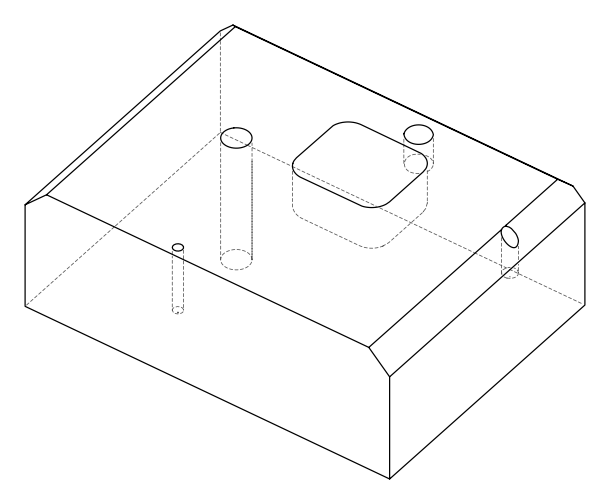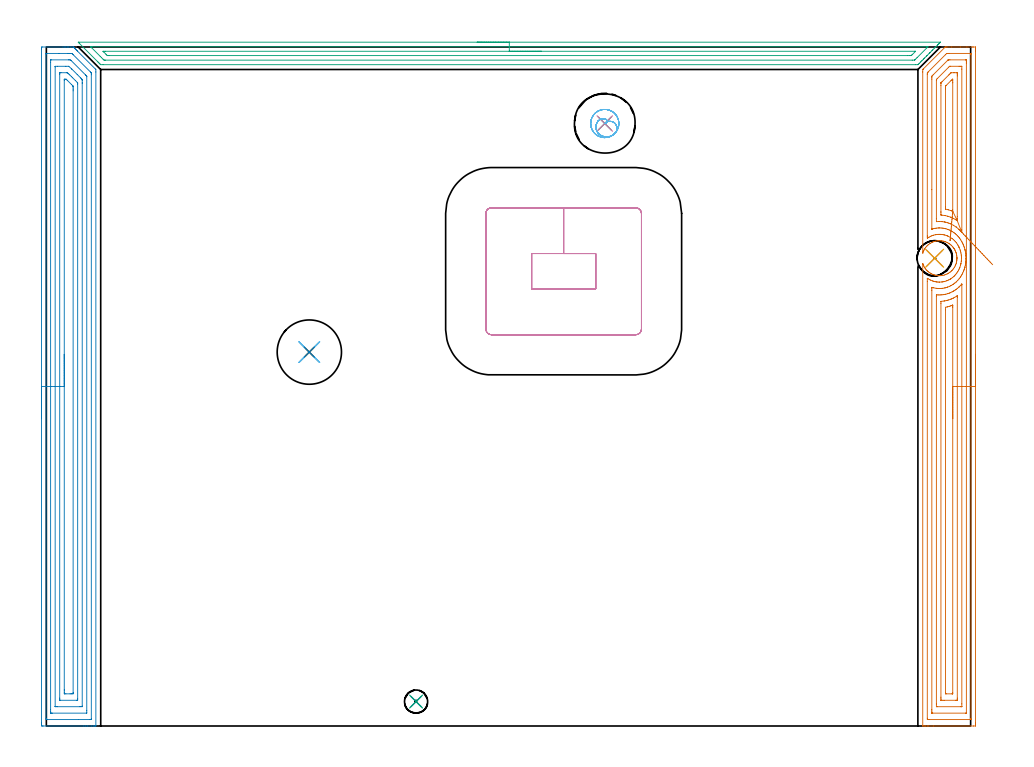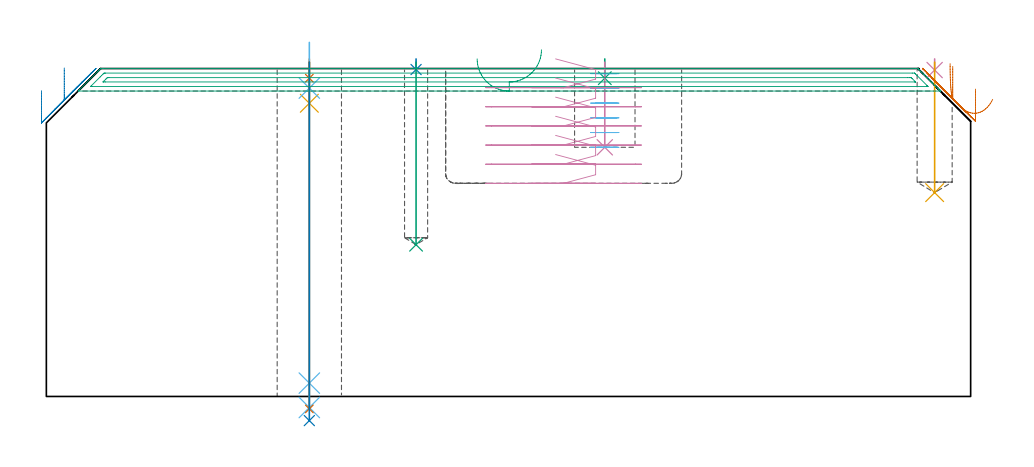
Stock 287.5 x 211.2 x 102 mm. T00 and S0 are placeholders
(PLAN: 16 operations, 10 tool changes, 34.5 min)
(1 SPOT_DRILL | STEP1HOLE | NXT0321_9005460120000 | 0.05 min | 183 mm3)
(2 SPOT_DRILL_1 | STEP1POCKET | NXT0321_9005460120000 | 0.03 min | 0 mm3)
(3 SPOT_DRILL_2 | STEP1POCKET_1 | NXT0321_9005460120000 | 0.05 min | 183 mm3)
(4 SPOT_DRILL_3 | STEP1POCKET_2 | NXT0321_9005460120000 | 0.03 min | 1 mm3)
(5 DRILL_BLIND_HOLE_INTO_CENTER | STEP1HOLE | UGT0301_192 | 0.05 min | 291 mm3)
(6 GUN_DRILL_THROUGH_HOLE | STEP1HOLE | UGT0307_005 | 0.54 min | 5099 mm3)
(7 DRILL_TO_ENLARGE_THROUGH_HOLE | STEP1HOLE | NXT0301_101 | 0.43 min | 7945 mm3)
(8 DRILL_TO_ENLARGE_THROUGH_HOLE_1 | STEP1HOLE | UGT0301_007 | 0.45 min | 18501 mm3)
(9 DRILL_BLIND_HOLE_INTO_CENTER_1 | STEP1POCKET | UGT0301_192 | 0.23 min | 2163 mm3)
(10 DRILL_BLIND_HOLE_INTO_CENTER_2 | STEP1POCKET_1 | NXT0301_128 | 0.11 min | 2461 mm3)
(11 DRILL_BLIND_HOLE_INTO_CENTER_3 | STEP1POCKET_2 | UGT0301_221 | 0.16 min | 3388 mm3)
(12 MILL_ROUGH_BLIND_HOLE_CONTOUR | STEP1POCKET_1 | NXT0201_013 | Spiral | 1.19 min | 4153 mm3)
(13 AREA_MILL | FG_CHAMFER_SURFACE | UGT0205_001 | 10.46 min | 27916 mm3)
(14 AREA_MILL_1 | FG_CHAMFER_SURFACE_1 | UGT0205_001 | 10.42 min | 30163 mm3)
(15 AREA_MILL_2 | FG_CHAMFER_SURFACE_2 | UGT0205_001 | 6.47 min | 6343 mm3)
(16 MILL_RECTANGULAR_POCKET | POCKET_RECTANGULAR_STRAIGHT | NXT0201_007 | Follow Part, ap 6.25, ae 75% | 3.85 min | 162203 mm3)
(TOOL NXT0321_9005460120000 | NC Spot Drill, 142deg, 12mm, Carbide, Uncoated | D12 PA142 FL30 Z2)
(TOOL UGT0301_192 | Twist Drill 7.2 mm | D7.2 PA118 FL66 Z2)
(TOOL UGT0307_005 | Gun Drill 8.3 mm | D8.3 PA130 FL24 Z1)
(TOOL NXT0301_101 | Carbide Drill 13mm [860.1-1300-104A1-MM 2214] | D13 PA140 FL123 Z2)
(TOOL UGT0301_007 | Twist Drill 20 mm | D20 PA118 FL140 Z2)
(TOOL NXT0301_128 | Carbide Drill 12mm [861.1-1200-036A1-GP GC34] | D12 PA150 FL37.4 Z2)
(TOOL UGT0301_221 | Twist Drill 10.9 mm | D10.9 PA118 FL92 Z2)
(TOOL NXT0201_013 | ENDMILL 10mm | D10 FL30 Z4)
(TOOL UGT0205_001 | Chamfer Mill 20 x 3 x 45 deg. | D20 FL50 Z2)
(TOOL NXT0201_007 | ENDMILL 25mm [R216.25-25050GCK54P 1620] | D25 R3 FL54 Z5)
(OP 1 SPOT_DRILL)
G17 G21 G94 G90
T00 M6
G54
G17 G0 G90 X81.8 Y116.3 S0 M3
G43 Z112. H0
G94 G81 G98 Z99. F250. R105.
G80
M5
M2
(OP 2 SPOT_DRILL_1)
G17 G21 G94 G90
T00 M6
G54
G17 G0 G90 X115. Y7.6 S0 M3
G43 Z112. H0
G94 G81 G98 Z101.69 F250. R105.
G80
M5
M2
(OP 3 SPOT_DRILL_2)
G17 G21 G94 G90
T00 M6
G54
G17 G0 G90 X173.7 Y187.4 S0 M3
G43 Z112. H0
G94 G81 G98 Z99. F250. R105.
G80
M5
M2
(OP 4 SPOT_DRILL_3)
G17 G21 G94 G90
T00 M6
G54
G17 G0 G90 X276.3 Y145.5 S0 M3
G43 Z112. H0
G94 G81 G98 Z101.531 F250. R105.
G80
M5
M2
(OP 5 DRILL_BLIND_HOLE_INTO_CENTER)
G17 G21 G94 G90
T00 M6
G54
G17 G0 G90 X81.8 Y116.3 S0 M3
G43 Z112. H0
G94 G81 G98 Z91.2 F250. R104.
G80
M5
M2
(OP 6 GUN_DRILL_THROUGH_HOLE)
G17 G21 G94 G90
T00 M6
G54
G17 G0 G90 X81.8 Y116.3 M8
G43 Z112. H0
Z110.138
S716 M3
G94 G1 Z95.915 F125. M26
G4 X.084
Z4.15 F250.
G4 X.084
Z-3.435 F125.
G4 X.084
M5
M9
G0 Z110.138
Z112.
M2
(OP 7 DRILL_TO_ENLARGE_THROUGH_HOLE)
G17 G21 G94 G90
T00 M6
G54
G17 G0 G90 X81.8 Y116.3 S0 M3
G43 Z112. H1
G94 G73 G98 Z-3.866 F250. Q11.763 R104.
G80
M5
M2
(OP 8 DRILL_TO_ENLARGE_THROUGH_HOLE_1)
G17 G21 G94 G90
T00 M6
G54
G17 G0 G90 X81.8 Y116.3 S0 M3
G43 Z112. H0
G94 G73 G98 Z-7.509 F250. Q18.251 R104.
G80
M5
M2
(OP 9 DRILL_BLIND_HOLE_INTO_CENTER_1)
G17 G21 G94 G90
T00 M6
G54
G17 G0 G90 X115. Y7.6 S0 M3
G43 Z112. H0
G94 G81 G98 Z47.2 F250. R104.
G80
M5
M2
(OP 10 DRILL_BLIND_HOLE_INTO_CENTER_2)
G17 G21 G94 G90
T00 M6
G54
G17 G0 G90 X173.7 Y187.4 S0 M3
G43 Z112. H1
G94 G81 G98 Z77.5 F250. R104.
G80
M5
M2
(OP 11 DRILL_BLIND_HOLE_INTO_CENTER_3)
G17 G21 G94 G90
T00 M6
G54
G17 G0 G90 X276.3 Y145.5 S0 M3
G43 Z112. H0
G94 G81 G98 Z63.4 F250. R104.
G80
M5
M2
(OP 12 MILL_ROUGH_BLIND_HOLE_CONTOUR)
G17 G21 G94 G90
T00 M6
G54
G17 G0 G90 X173.7 Y187.4 S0 M3
G43 Z112. H0
Z100.417
G94 G3 X173.96 Y188.761 R0.706 F250.
X171.654 Y188.21 R2.063
X172.122 Y183.937 R2.904
X176.907 Y184.388 R3.633
X176.712 Y190.607 R4.4
X176.907 Y184.388 R-4.4
X176.81 Y187.498 R2.2
X173.7 Y187.4 R2.2
G0 Z95.833
G3 X173.96 Y188.761 R0.706
X171.654 Y188.21 R2.063
X172.122 Y183.937 R2.904
X176.907 Y184.388 R3.633
X176.712 Y190.607 R4.4
X176.907 Y184.388 R-4.4
X176.81 Y187.498 R2.2
X173.7 Y187.4 R2.2
G0 Z91.25
G3 X173.96 Y188.761 R0.706
X171.654 Y188.21 R2.063
X172.122 Y183.937 R2.904
X176.907 Y184.388 R3.633
X176.712 Y190.607 R4.4
X176.907 Y184.388 R-4.4
X176.81 Y187.498 R2.2
X173.7 Y187.4 R2.2
G0 Z86.667
G3 X173.96 Y188.761 R0.706
X171.654 Y188.21 R2.063
X172.122 Y183.937 R2.904
X176.907 Y184.388 R3.633
X176.712 Y190.607 R4.4
X176.907 Y184.388 R-4.4
X176.81 Y187.498 R2.2
X173.7 Y187.4 R2.2
G0 Z82.083
G3 X173.96 Y188.761 R0.706
X171.654 Y188.21 R2.063
X172.122 Y183.937 R2.904
X176.907 Y184.388 R3.633
X176.712 Y190.607 R4.4
X176.907 Y184.388 R-4.4
X176.81 Y187.498 R2.2
X173.7 Y187.4 R2.2
G0 Z77.5
G3 X173.96 Y188.761 R0.706
X171.654 Y188.21 R2.063
X172.122 Y183.937 R2.904
X176.907 Y184.388 R3.633
X176.712 Y190.607 R4.4
X176.907 Y184.388 R-4.4
X176.81 Y187.498 R2.2
X173.7 Y187.4 R2.2
G0 Z112.
M5
M2
(OP 13 AREA_MILL)
G17 G21 G94 G90
T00 M6
G54
G17 G0 G90 X289. Y115.6 S1061 M3
G43 Z112. H0
Z95.6
G94 G1 Y115.562 Z94.728 F250.
Y115.448 Z93.864
Y115.259 Z93.012
Y114.997 Z92.18
Y114.663 Z91.374
Y114.26 Z90.6
Y113.792 Z89.864
Y113.26 Z89.172
Y112.671 Z88.529
Y112.028 Z87.94
Y111.336 Z87.409
Y110.6 Z86.94
Y109.826 Z86.537
Y109.02 Z86.203
Y108.188 Z85.941
Y107.336 Z85.752
Y106.472 Z85.638
Y105.6 Z85.6
Y0.902
X288.999 Y0.619 Z85.601
X288.993 Y0.015 Z85.604
X288.992 Y0.007 Z85.606
X288.389 Y0. Z86.208
X275.889 Z98.705
X274.449 Z100.147
X274.104 Z100.491
X273.413 Z101.186
X273.072 Z101.527
X272.632 Z101.958
X272.603 Y0.009 Z101.988
X272.6 Y0.173 Z102.
Y143.572
X272.599 Y143.71 Z101.999
X272.634 Y143.745 Z101.963
X272.641 Y143.732 Z101.956
X272.685 Y143.634 Z101.914
X272.708 Y143.572 Z101.891
X272.721 Y143.539 Z101.879
X272.927 Y143.088 Z101.673
X273.163 Y142.647 Z101.437
X273.337 Y142.38 Z101.263
X273.525 Y142.127 Z101.075
X273.849 Y141.754 Z100.751
X274.124 Y141.487 Z100.476
X274.414 Y141.237 Z100.186
X274.675 Y141.042 Z99.925
X274.942 Y140.861 Z99.658
X275.121 Y140.758 Z99.479
X275.302 Y140.662 Z99.298
X275.743 Y140.466 Z98.857
X276.191 Y140.303 Z98.409
X276.633 Y140.188 Z97.967
X277.079 Y140.109 Z97.521
X277.523 Y140.068 Z97.077
X277.967 Y140.064 Z96.633
X278.413 Y140.095 Z96.187
X278.856 Y140.164 Z95.744
X279.303 Y140.273 Z95.297
X279.744 Y140.419 Z94.856
X280.193 Y140.617 Z94.407
X280.633 Y140.846 Z93.967
X281.1 Y141.177 Z93.5
X281.521 Y141.529 Z93.079
X281.751 Y141.754 Z92.849
X282.096 Y142.164 Z92.504
X282.409 Y142.597 Z92.19
X282.441 Y142.647 Z92.159
X282.673 Y143.088 Z91.924
X282.875 Y143.539 Z91.725
X283.023 Y143.983 Z91.576
X283.032 Y144.018 Z91.568
X283.133 Y144.432 Z91.466
X283.204 Y144.877 Z91.393
X283.214 Y144.999 Z91.385
X283.234 Y145.325 Z91.356
X283.232 Y145.391 Z91.353
X283.23 Y145.57
Y145.775 Z91.36
X283.226 Y145.814 Z91.363
X283.191 Y146.217 Z91.405
X283.109 Y146.666 Z91.484
X283.101 Y146.699 Z91.492
X283.06 Y146.867 Z91.539
X282.997 Y147.11 Z91.601
X282.936 Y147.275 Z91.662
X282.831 Y147.56 Z91.764
X282.632 Y148.003 Z91.967
X282.586 Y148.085 Z92.013
X282.406 Y148.399 Z92.187
X282.347 Y148.486 Z92.245
X282.236 Y148.652 Z92.358
X282.139 Y148.783 Z92.456
X282.125 Y148.804 Z92.472
X282.077 Y148.87 Z92.523
X282.058 Y148.896 Z92.542
X281.797 Y149.192 Z92.803
X281.521 Y149.475 Z93.079
X281.344 Y149.635 Z93.256
X281.162 Y149.788 Z93.438
X280.901 Y149.976 Z93.699
X280.633 Y150.148 Z93.967
X280.193 Y150.383 Z94.407
X279.744 Y150.584 Z94.856
X279.486 Y150.681 Z95.114
X279.172 Y150.768 Z95.428
X278.856 Y150.838 Z95.744
X278.413 Y150.905 Z96.187
X277.967 Y150.936 Z96.633
X277.523 Y150.932 Z97.077
X277.079 Y150.891 Z97.521
X276.633 Y150.812 Z97.967
X276.191 Y150.704 Z98.409
X276.114 Y150.681 Z98.486
X275.705 Y150.52 Z98.895
X275.302 Y150.333 Z99.298
X274.863 Y150.076 Z99.737
X274.437 Y149.788 Z100.163
X274.179 Y149.567 Z100.421
X273.954 Y149.355 Z100.646
X273.741 Y149.13 Z100.859
X273.525 Y148.879 Z101.075
X273.231 Y148.449 Z101.369
X272.967 Y148.003 Z101.633
X272.791 Y147.624 Z101.809
X272.601 Y147.145 Z101.998
X272.6 Z102.
Y203.433
X272.605 Y204.205 Z101.991
X272.726 Y204.326 Z101.873
X272.764 Y204.365 Z101.834
X279.552 Y211.153 Z95.046
X279.59 Y211.19 Z95.007
X279.855 Y211.199 Z94.74
X280.151 Y211.2 Z94.448
X281.592 Z93.005
X284.298 Z90.298
X286.33 Z88.267
X288.115 Z86.482
X288.389 Y211.198 Z86.208
X288.992 Y211.193 Z85.606
X288.993 Y211.185 Z85.604
X288.998 Y210.581 Z85.602
X289. Y209.969 Z85.6
Y105.6
X287.586 Z87.014
Y2.317
X287.585 Y2.227 Z87.015
X287.58 Y2.049 Z87.02
X287.578 Y2.008 Z87.022
X287.571 Y2.006 Z87.029
X287.547 Y2.003 Z87.053
X287.496 Y2.001 Z87.104
X274.509 Z100.091
X274.104 Y2.008 Z100.496
X274.047 Y2.01 Z100.553
X274.021 Y2.025 Z100.579
X274.014 Y2.406 Z100.586
Y138.3
X274.019 Y139.104 Z100.581
X274.021 Y139.188 Z100.579
X274.028 Y139.253 Z100.572
X274.104 Y139.206 Z100.496
X274.268 Y139.104 Z100.332
X274.727 Y138.842 Z99.873
X274.997 Y138.712 Z99.603
X275.668 Y138.432 Z98.932
X275.889 Y138.359 Z98.711
X276.423 Y138.211 Z98.177
X276.782 Y138.147 Z97.818
X276.858 Y138.135 Z97.742
X277.292 Y138.095 Z97.308
X277.675 Y138.076 Z96.925
X277.813 Y138.073 Z96.787
X278.568 Y138.117 Z96.032
X278.653 Y138.125 Z95.947
X279.165 Y138.211 Z95.435
X279.402 Y138.27 Z95.198
X279.461 Y138.287 Z95.139
X280.079 Y138.486 Z94.521
X280.354 Y138.603 Z94.246
X280.698 Y138.759 Z93.902
X281.246 Y139.05 Z93.354
X281.28 Y139.07 Z93.32
X281.331 Y139.104 Z93.269
X281.796 Y139.448 Z92.804
X282.139 Y139.731 Z92.461
X282.282 Y139.855 Z92.318
X282.432 Y139.998 Z92.168
X282.722 Y140.308 Z91.878
X283.032 Y140.677 Z91.568
X283.126 Y140.797 Z91.474
X283.195 Y140.891 Z91.405
X283.492 Y141.324 Z91.108
X283.742 Y141.785 Z90.858
X283.925 Y142.159 Z90.675
X284.083 Y142.52 Z90.517
X284.144 Y142.678 Z90.456
X284.312 Y143.184 Z90.288
X284.414 Y143.572 Z90.186
X284.457 Y143.752 Z90.143
X284.49 Y143.9 Z90.11
X284.583 Y144.465 Z90.017
X284.597 Y144.567 Z90.003
X284.607 Y144.676 Z89.993
X284.646 Y145.359 Z89.954
X284.647 Y145.53 Z89.953
X284.64 Y145.89 Z89.96
X284.613 Y146.252 Z89.987
X284.604 Y146.359 Z89.996
X284.588 Y146.482 Z90.012
X284.479 Y147.145 Z90.121
X284.372 Y147.592 Z90.228
X284.242 Y148.039 Z90.358
X283.925 Y148.852 Z90.675
X283.89 Y148.932 Z90.71
X283.86 Y148.997 Z90.74
X283.558 Y149.553 Z91.042
X283.393 Y149.826 Z91.207
X283.032 Y150.333 Z91.568
X282.7 Y150.719 Z91.9
X282.427 Y151.004 Z92.173
X282.139 Y151.278 Z92.461
X281.731 Y151.613 Z92.869
X281.246 Y151.94 Z93.354
X280.534 Y152.326 Z94.066
X280.354 Y152.407 Z94.246
X280.126 Y152.506 Z94.474
X279.461 Y152.716 Z95.139
X279.186 Y152.781 Z95.414
X278.568 Y152.883 Z96.032
X278.158 Y152.916 Z96.442
X277.675 Y152.924 Z96.925
X277.278 Y152.904 Z97.322
X276.782 Y152.844 Z97.818
X276.495 Y152.794 Z98.105
X275.889 Y152.648 Z98.711
X275.78 Y152.615 Z98.82
X275.481 Y152.506 Z99.119
X275.145 Y152.357 Z99.455
X274.997 Y152.285 Z99.603
X274.558 Y152.051 Z100.042
X274.104 Y151.78 Z100.496
X274.052 Y151.75 Z100.548
X274.029 Y151.739 Z100.571
X274.021 Y151.88 Z100.579
X274.016 Y152.238 Z100.584
X274.015 Y152.417 Z100.585
Y202.629
X274.016 Y202.719 Z100.584
X274.021 Y202.898 Z100.579
X274.031 Y203.17 Z100.569
X274.104 Y203.249 Z100.496
X274.194 Y203.343 Z100.406
X274.283 Y203.433 Z100.317
X279.644 Y208.794 Z94.956
X280.003 Y209.144 Z94.597
X280.051 Y209.19 Z94.549
X280.151 Y209.193 Z94.449
X280.354 Y209.197 Z94.246
X280.841 Y209.2 Z93.759
X287.496 Y209.199 Z87.104
X287.547 Y209.197 Z87.053
X287.571 Y209.194 Z87.029
X287.578 Y209.192 Z87.022
X287.58 Y209.151 Z87.02
X287.584 Y208.973 Z87.016
X287.586 Y208.883 Z87.014
Y208.794
Y105.6
X286.172 Z88.428
X286.171 Y4.193 Z88.429
X286.17 Y4.078 Z88.43
X286.167 Y4.022 Z88.433
X286.166 Y4.014 Z88.434
X286.151 Y4.01 Z88.449
X286.097 Y4.005 Z88.503
X285.903 Y4.001 Z88.697
X275.696 Y4. Z98.904
X275.568 Y4.002 Z99.032
X275.465 Y4.007 Z99.135
X275.436 Y4.01 Z99.164
X275.434 Y4.016 Z99.166
X275.432 Y4.04 Z99.168
X275.43 Y4.193 Z99.17
X275.429 Y4.654 Z99.171
X275.428 Y5.087 Z99.172
X275.429 Y135.531 Z99.171
X275.43 Y135.991 Z99.17
X275.434 Y136.424 Z99.166
X275.435 Y136.433 Z99.165
X275.444 Y136.437 Z99.156
X275.457 Y136.436 Z99.143
X276.031 Y136.283 Z98.569
X276.782 Y136.145 Z97.818
X277.096 Y136.11 Z97.504
X277.675 Y136.076 Z96.925
X278.015 Y136.084 Z96.585
X278.568 Y136.116 Z96.032
X278.843 Y136.149 Z95.757
X279.461 Y136.263 Z95.139
X279.592 Y136.292 Z95.008
X280.067 Y136.424 Z94.533
X280.283 Y136.495 Z94.317
X280.354 Y136.522 Z94.246
X280.914 Y136.757 Z93.686
X281.246 Y136.914 Z93.354
X281.509 Y137.055 Z93.091
X281.961 Y137.318 Z92.639
X282.066 Y137.39 Z92.534
X282.139 Y137.444 Z92.461
X282.575 Y137.775 Z92.025
X283.032 Y138.151 Z91.568
X283.064 Y138.179 Z91.536
X283.098 Y138.211 Z91.502
X283.501 Y138.635 Z91.099
X283.925 Y139.114 Z90.675
X284.295 Y139.628 Z90.305
X284.551 Y139.998 Z90.049
X284.648 Y140.168 Z89.952
X284.818 Y140.474 Z89.782
X284.958 Y140.751 Z89.642
X285.026 Y140.891 Z89.574
X285.24 Y141.363 Z89.36
X285.409 Y141.785 Z89.191
X285.485 Y142.01 Z89.115
X285.58 Y142.298 Z89.02
X285.694 Y142.678 Z88.906
X285.697 Y142.691 Z88.903
X285.711 Y142.743 Z88.889
X285.863 Y143.42 Z88.737
X285.89 Y143.572 Z88.71
X285.932 Y143.837 Z88.668
X285.985 Y144.191 Z88.615
X286.012 Y144.465 Z88.588
X286.024 Y144.621 Z88.576
X286.047 Y145.022 Z88.553
X286.061 Y145.359 Z88.539
X286.062 Y145.472 Z88.538
X286.054 Y145.908 Z88.546
X286.034 Y146.252 Z88.566
X286.019 Y146.433 Z88.581
X285.973 Y146.883 Z88.627
X285.931 Y147.145 Z88.669
X285.842 Y147.678 Z88.758
X285.781 Y147.969 Z88.819
X285.764 Y148.039 Z88.836
X285.711 Y148.255 Z88.889
X285.508 Y148.932 Z89.092
X285.385 Y149.258 Z89.215
X285.154 Y149.826 Z89.446
X285.051 Y150.06 Z89.549
X284.818 Y150.519 Z89.782
X284.708 Y150.719 Z89.892
X284.414 Y151.209 Z90.186
X284.127 Y151.613 Z90.473
X283.925 Y151.884 Z90.675
X283.637 Y152.218 Z90.963
X283.369 Y152.506 Z91.231
X283.032 Y152.839 Z91.568
X282.737 Y153.1 Z91.863
X282.366 Y153.4 Z92.234
X282.139 Y153.554 Z92.461
X281.694 Y153.845 Z92.906
X281.246 Y154.078 Z93.354
X280.823 Y154.293 Z93.777
X280.497 Y154.429 Z94.103
X280.354 Y154.478 Z94.246
X279.819 Y154.651 Z94.781
X279.461 Y154.742 Z95.139
X278.913 Y154.842 Z95.687
X278.568 Y154.886 Z96.032
X277.94 Y154.922 Z96.66
X277.675 Y154.924 Z96.925
X277.401 Y154.912 Z97.199
X276.782 Y154.851 Z97.818
X276.386 Y154.791 Z98.214
X275.889 Y154.679 Z98.711
X275.578 Y154.605 Z99.022
X275.486 Y154.582 Z99.114
X275.452 Y154.576 Z99.148
X275.437 Y154.575 Z99.163
X275.435 Y154.584 Z99.165
X275.432 Y154.625 Z99.168
X275.429 Y154.753 Z99.171
X275.428 Y166.816 Z99.172
X275.429 Y201.213 Z99.171
X275.431 Y201.646 Z99.169
X275.434 Y202.102 Z99.166
X275.482 Y202.171 Z99.118
X275.864 Y202.565 Z98.736
X280.354 Y207.054 Z94.246
X280.45 Y207.143 Z94.15
X280.49 Y207.179 Z94.11
X280.529 Y207.19 Z94.071
X280.703 Y207.194 Z93.897
X281.054 Y207.199 Z93.546
X285.904 Y207.2 Z88.696
X286.032 Y207.198 Z88.568
X286.135 Y207.193 Z88.465
X286.164 Y207.19 Z88.436
X286.166 Y207.184 Z88.434
X286.168 Y207.16 Z88.432
X286.17 Y207.007 Z88.43
X286.171 Y206.546 Z88.429
X286.172 Y206.113 Z88.428
Y105.6
X284.757 Z89.843
Y6.874
X284.756 Y6.042 Z89.844
X284.753 Y6.015 Z89.847
X284.751 Y6.01 Z89.849
X284.743 Y6.006 Z89.857
X284.689 Y6.002 Z89.911
X284.58 Y6.001 Z90.02
X284.361 Y6. Z90.239
X277.23 Y6.001 Z97.37
X277.017 Y6.002 Z97.583
X276.911 Y6.006 Z97.689
X276.859 Y6.01 Z97.741
X276.849 Y6.018 Z97.751
X276.843 Y6.874 Z97.757
Y133.744
X276.845 Y133.952 Z97.755
X276.847 Y134.055 Z97.753
X276.849 Y134.098 Z97.751
X276.94 Y134.101 Z97.66
X277.333 Y134.086 Z97.267
X277.675 Y134.076 Z96.925
X278.219 Y134.092 Z96.381
X278.568 Y134.114 Z96.032
X279.037 Y134.168 Z95.563
X279.461 Y134.246 Z95.139
X279.785 Y134.312 Z94.815
X280.354 Y134.472 Z94.246
X280.481 Y134.51 Z94.119
X280.85 Y134.637 Z93.75
X281.129 Y134.754 Z93.471
X281.246 Y134.807 Z93.354
X281.738 Y135.039 Z92.862
X282.139 Y135.259 Z92.461
X282.311 Y135.358 Z92.289
X282.593 Y135.531 Z92.007
X282.849 Y135.714 Z91.751
X283.032 Y135.852 Z91.568
X283.353 Y136.103 Z91.247
X283.745 Y136.424 Z90.855
X283.839 Y136.51 Z90.761
X283.925 Y136.594 Z90.675
X284.28 Y136.963 Z90.32
X284.606 Y137.318 Z89.994
X284.645 Y137.362 Z89.955
X284.706 Y137.429 Z89.894
X284.74 Y137.464 Z89.86
X284.744 Y137.468 Z89.856
X284.753 Y137.383 Z89.847
X284.755 Y137.318 Z89.845
X284.757 Y137.196 Z89.843
Y105.6
X283.343 Z91.257
Y8.66
X283.341 Y8.351 Z91.259
X283.336 Y8.039 Z91.264
X283.335 Y8.009 Z91.265
X283.32 Y8.006 Z91.28
X283.28 Y8.003 Z91.32
X283.197 Y8.001 Z91.403
X283.032 Y8. Z91.568
X282.799 Z91.801
X279.228 Z95.372
X278.568 Y8.002 Z96.032
X278.331 Y8.004 Z96.269
X278.274 Y8.01 Z96.326
X278.264 Y8.026 Z96.336
X278.261 Y8.074 Z96.339
X278.258 Y8.66 Z96.342
X278.257 Y8.972 Z96.343
Y131.374
X278.26 Y131.957 Z96.34
X278.261 Y132.034 Z96.339
X278.263 Y132.065 Z96.337
X278.307 Y132.078 Z96.293
X279.231 Y132.186 Z95.369
X279.461 Y132.228 Z95.139
X279.979 Y132.331 Z94.621
X280.354 Y132.435 Z94.246
X280.676 Y132.528 Z93.924
X281.246 Y132.723 Z93.354
X281.339 Y132.757 Z93.261
X281.567 Y132.85 Z93.033
X281.958 Y133.032 Z92.642
X282.139 Y133.12 Z92.461
X282.545 Y133.337 Z92.055
X283.032 Y133.618 Z91.568
X283.111 Y133.665 Z91.489
X283.315 Y133.793 Z91.285
X283.332 Y133.802 Z91.268
X283.337 Y133.797 Z91.263
X283.34 Y133.772 Z91.26
X283.342 Y133.744 Z91.258
X283.343 Y133.67 Z91.257
Y133.432
Y105.6
X281.929 Z92.671
X281.928 Y10.447 Z92.672
X281.926 Y10.106 Z92.674
X281.923 Y10.022 Z92.677
X281.922 Y10.01 Z92.678
X281.896 Y10.006 Z92.704
X281.842 Y10.003 Z92.758
X281.693 Y10. Z92.907
X279.906 Y10.002 Z94.694
X279.721 Y10.007 Z94.879
X279.682 Y10.01 Z94.918
X279.678 Y10.077 Z94.922
X279.674 Y10.234 Z94.926
X279.672 Y10.447 Z94.928
X279.671 Y129.487 Z94.929
X279.674 Y130.17 Z94.926
X279.675 Y130.211 Z94.925
X279.677 Y130.226 Z94.923
X279.717 Y130.24 Z94.883
X280.178 Y130.346 Z94.422
X280.354 Y130.393 Z94.246
X280.873 Y130.543 Z93.727
X281.246 Y130.664 Z93.354
X281.544 Y130.765 Z93.056
X281.895 Y130.898 Z92.705
X281.919 Y130.903 Z92.681
X281.922 Y130.902 Z92.678
X281.925 Y130.894 Z92.675
X281.927 Y130.805 Z92.673
X281.929 Y130.381 Z92.671
Y130.17
Y105.6
Y104.728 Z92.709
Y103.864 Z92.823
Y103.012 Z93.012
Y102.18 Z93.274
Y101.374 Z93.608
Y100.6 Z94.011
Y99.864 Z94.48
Y99.172 Z95.011
Y98.529 Z95.6
Y97.94 Z96.243
Y97.408 Z96.935
Y96.94 Z97.671
Y96.537 Z98.445
Y96.203 Z99.251
Y95.941 Z100.083
Y95.752 Z100.935
Y95.638 Z101.8
Y95.6 Z102.671
G0 Z112.
X294.348 Y143.481
Z92.401
G1 X293.985 Y143.862 Z91.706
X293.581 Y144.285 Z91.058
X293.14 Y144.748 Z90.465
X292.665 Y145.246 Z89.929
X292.16 Y145.776 Z89.455
X291.628 Y146.334 Z89.047
X291.073 Y146.916 Z88.707
X290.501 Y147.517 Z88.439
X289.914 Y148.132 Z88.245
X289.318 Y148.758 Z88.125
X288.716 Y149.388 Z88.081
X288.115 Y150.019 Z88.113
X287.518 Y150.646 Z88.221
X286.929 Y151.263 Z88.404
X286.354 Y151.867 Z88.66
X285.796 Y152.452 Z88.989
X285.26 Y153.014 Z89.386
X284.75 Y153.549 Z89.85
X284.375 Y153.942 Z90.225
X284.04 Y154.293 Z90.56
X283.982 Y154.35 Z90.618
X283.925 Y154.405 Z90.675
X283.808 Y154.511 Z90.792
X283.086 Y155.133 Z91.514
X283.032 Y155.174 Z91.568
X283.014 Y155.187 Z91.586
X282.139 Y155.738 Z92.461
X281.494 Y156.08 Z93.106
X281.246 Y156.195 Z93.354
X280.693 Y156.419 Z93.907
X280.354 Y156.53 Z94.246
X279.724 Y156.71 Z94.876
X279.461 Y156.762 Z95.139
X279.281 Y156.793 Z95.319
X278.568 Y156.887 Z96.032
X277.718 Y156.931 Z96.882
X277.675 Y156.929 Z96.925
X276.876 Y156.879 Z97.724
X276.864 Y156.883 Z97.736
X276.85 Y156.906 Z97.75
X276.848 Y156.973 Z97.752
X276.843 Y157.806 Z97.757
Y157.867
Y200.753
X276.845 Y200.961 Z97.755
X276.848 Y201.064 Z97.752
X276.85 Y201.086 Z97.75
X276.862 Y201.104 Z97.738
X276.894 Y201.141 Z97.706
X277.089 Y201.339 Z97.511
X280.661 Y204.912 Z93.939
X280.857 Y205.105 Z93.743
X280.929 Y205.173 Z93.671
X280.949 Y205.188 Z93.651
X280.974 Y205.193 Z93.626
X281.028 Y205.197 Z93.572
X281.246 Y205.2 Z93.354
X281.266 Z93.334
X283.925 Z90.675
X284.37 Y205.199 Z90.23
X284.583 Y205.198 Z90.017
X284.689 Y205.194 Z89.911
X284.741 Y205.19 Z89.859
X284.751 Y205.182 Z89.849
X284.757 Y204.326 Z89.843
Y154.293
X284.75 Y153.549 Z89.85
X283.328 Y157.193 Z91.272
X283.278 Y157.221 Z91.322
X283.18 Y157.279 Z91.42
X283.032 Y157.37 Z91.568
X282.728 Y157.556 Z91.872
X282.162 Y157.867 Z92.438
X282.114 Y157.892 Z92.486
X281.542 Y158.155 Z93.058
X281.246 Y158.275 Z93.354
X280.614 Y158.5 Z93.986
X280.354 Y158.569 Z94.246
X279.589 Y158.76 Z95.011
X279.461 Y158.783 Z95.139
X279.434 Y158.787 Z95.166
X278.568 Y158.888 Z96.032
X278.424 Y158.905 Z96.176
X278.272 Y158.92 Z96.328
X278.264 Y158.961 Z96.336
X278.261 Y159.067 Z96.339
X278.258 Y159.654 Z96.342
X278.257 Y159.965 Z96.343
Y199.277
X278.26 Y199.859 Z96.34
X278.262 Y200.014 Z96.338
X278.264 Y200.049 Z96.336
X278.28 Y200.072 Z96.32
X278.316 Y200.112 Z96.284
X278.568 Y200.369 Z96.032
X280.738 Y202.539 Z93.862
X280.993 Y202.793 Z93.607
X281.246 Y203.042 Z93.354
X281.378 Y203.168 Z93.222
X281.422 Y203.19 Z93.178
X281.484 Y203.196 Z93.116
X282.139 Y203.199 Z92.461
X282.372 Y203.2 Z92.228
X283.032 Y203.198 Z91.568
X283.269 Y203.196 Z91.331
X283.326 Y203.19 Z91.274
X283.336 Y203.174 Z91.264
X283.338 Y203.126 Z91.262
X283.342 Y202.539 Z91.258
X283.343 Y202.228 Z91.257
Y158.449
X283.342 Y157.867 Z91.258
X283.34 Y157.558 Z91.26
X283.336 Y157.246 Z91.264
X283.328 Y157.193 Z91.272
X281.923 Y160.11 Z92.677
X281.889 Y160.116 Z92.711
X281.772 Y160.157 Z92.828
X281.559 Y160.235 Z93.041
X281.246 Y160.338 Z93.354
X280.6 Y160.547 Z94.
X280.275 Y160.626 Z94.325
X279.736 Y160.76 Z94.864
X279.678 Y160.778 Z94.922
X279.676 Y160.836 Z94.924
X279.673 Y160.967 Z94.927
X279.671 Y161.23 Z94.929
Y161.441
Y198.072
X279.673 Y198.753 Z94.927
X279.676 Y198.966 Z94.924
X279.678 Y199.004 Z94.922
X279.7 Y199.041 Z94.9
X279.764 Y199.11 Z94.836
X279.861 Y199.211 Z94.739
X281.4 Y200.753 Z93.2
X281.543 Y200.894 Z93.057
X281.774 Y201.118 Z92.826
X281.82 Y201.16 Z92.78
X281.868 Y201.19 Z92.732
X281.918 Z92.682
X281.924 Y200.968 Z92.676
X281.927 Y200.753 Z92.673
X281.929 Y200.255 Z92.671
Y200.07
X281.928 Y160.547 Z92.672
X281.926 Y160.206 Z92.674
X281.924 Y160.122 Z92.676
X281.923 Y160.11 Z92.677
X281.846 Y159.249 Z92.792
X281.77 Y158.401 Z92.982
X281.696 Y157.573 Z93.246
X281.624 Y156.77 Z93.581
X281.555 Y156. Z93.986
X281.489 Y155.268 Z94.456
X281.428 Y154.58 Z94.988
X281.371 Y153.94 Z95.578
X281.318 Y153.354 Z96.223
X281.271 Y152.827 Z96.916
X281.229 Y152.361 Z97.652
X281.193 Y151.961 Z98.427
X281.164 Y151.63 Z99.233
X281.14 Y151.37 Z100.066
X281.124 Y151.184 Z100.918
X281.113 Y151.072 Z101.783
X281.11 Y151.035 Z102.654
X281.114 Y151.075 Z103.526
G0 Z112.
M5
M2
(OP 14 AREA_MILL_1)
G17 G21 G94 G90
T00 M6
G54
G17 G0 G90 X-1.5 Y95.6 S1061 M3
G43 Z112. H0
Z95.1
G94 G1 Y95.638 Z94.228 F250.
Y95.752 Z93.363
Y95.941 Z92.512
Y96.203 Z91.68
Y96.537 Z90.874
Y96.94 Z90.1
Y97.408 Z89.364
Y97.94 Z88.672
Y98.529 Z88.029
Y99.172 Z87.44
Y99.864 Z86.908
Y100.6 Z86.44
Y101.374 Z86.037
Y102.18 Z85.703
Y103.012 Z85.441
Y103.864 Z85.252
Y104.728 Z85.138
Y105.6 Z85.1
Y210.581
X-1.496 Y210.982 Z85.102
X-1.492 Y211.19 Z85.106
X-1.28 Y211.2 Z85.317
X5.181 Z91.776
X5.724 Z92.321
X6.066 Z92.662
X6.608 Z93.204
X6.95 Z93.545
X7.634 Z94.233
X8.327 Z94.926
X8.378 Y211.199 Z94.976
X8.399 Y211.19 Z94.996
X8.426 Y211.175 Z95.024
X8.574 Y211.027 Z95.172
X8.719 Y210.884 Z95.314
X8.86 Y210.741 Z95.458
X9.021 Y210.581 Z95.618
X9.161 Y210.441 Z95.757
X9.298 Y210.303 Z95.896
X9.467 Y210.134 Z96.065
X9.603 Y209.999 Z96.199
X9.736 Y209.865 Z96.333
X15.274 Y204.326 Z101.873
X15.356 Y204.24 Z101.954
X15.395 Y204.195 Z101.991
X15.4 Y203.433 Z102.
Y0.173
X15.397 Y0.009 Z101.988
X15.382 Y0.008 Z101.973
X15.02 Y0. Z101.62
X14.708 Z101.307
X14.024 Z100.619
X12.798 Z99.395
X12.256 Z98.85
X11.643 Z98.238
X-1.009 Y0.001 Z85.589
X-1.227 Y0.003 Z85.37
X-1.492 Y0.009 Z85.106
X-1.495 Y0.128 Z85.103
X-1.499 Y0.619 Z85.101
X-1.5 Y1.116 Z85.1
Y105.6
X-0.086 Z86.514
X-0.085 Y209.007 Z86.515
X-0.084 Y209.114 Z86.516
X-0.082 Y209.166 Z86.518
X-0.08 Y209.185 Z86.52
X-0.044 Y209.19 Z86.556
X0.359 Y209.198 Z86.959
X3.895 Y209.2 Z90.495
X6.548 Z93.148
X6.95 Z93.55
X7.434 Y209.198 Z94.034
X7.834 Y209.19 Z94.434
X7.962 Y209.177 Z94.562
X8.092 Y209.051 Z94.692
X8.356 Y208.794 Z94.956
X13.716 Y203.433 Z100.316
X13.91 Y203.233 Z100.51
X13.977 Y203.161 Z100.577
X13.98 Y203.112 Z100.58
X13.983 Y203.006 Z100.583
X13.986 Y202.579 Z100.586
X13.985 Y2.193 Z100.585
X13.984 Y2.086 Z100.584
X13.982 Y2.034 Z100.582
X13.98 Y2.015 Z100.58
X13.944 Y2.01 Z100.544
X13.541 Y2.002 Z100.141
X10.005 Y2. Z96.605
X0.277 Y2.001 Z86.877
X0.036 Y2.006 Z86.636
X-0.078 Y2.01 Z86.522
X-0.085 Y2.367 Z86.515
X-0.086 Y2.406 Z86.514
Y105.6
X1.328 Z87.928
X1.329 Y206.432 Z87.929
X1.332 Y207.007 Z87.932
X1.335 Y207.164 Z87.935
X1.343 Y207.19 Z87.943
X1.389 Y207.196 Z87.989
X1.453 Y207.199 Z88.053
X6.95 Z93.55
X7.141 Y207.195 Z93.741
X7.504 Y207.184 Z94.104
X7.692 Y207.007 Z94.292
X12.162 Y202.539 Z98.762
X12.256 Y202.445 Z98.856
X12.452 Y202.243 Z99.052
X12.548 Y202.14 Z99.148
X12.565 Y202.109 Z99.165
X12.568 Y202.056 Z99.168
X12.571 Y201.965 Z99.171
Y4.768
X12.568 Y4.193 Z99.168
X12.565 Y4.036 Z99.165
X12.557 Y4.01 Z99.157
X12.51 Y4.005 Z99.11
X12.446 Y4.001 Z99.046
X1.835 Y4. Z88.435
X1.644 Y4.001 Z88.244
X1.453 Y4.006 Z88.053
X1.335 Y4.012 Z87.935
X1.332 Y4.087 Z87.932
X1.329 Y4.193 Z87.929
X1.328 Y4.512 Z87.928
Y5.087
Y105.6
X2.743 Z89.343
Y205.003
X2.744 Y205.1 Z89.344
X2.747 Y205.159 Z89.347
X2.749 Y205.185 Z89.349
X2.765 Y205.19 Z89.365
X3.432 Y205.2 Z90.032
X6.066 Z92.666
X6.95 Y205.196 Z93.55
X6.976 Y205.193 Z93.576
X7.834 Y204.41 Z94.434
X7.923 Y204.326 Z94.523
X9.603 Y202.649 Z96.203
X10.605 Y201.646 Z97.205
X10.726 Y201.524 Z97.326
X10.973 Y201.271 Z97.573
X11.142 Y201.098 Z97.742
X11.15 Y201.052 Z97.75
X11.154 Y200.973 Z97.754
X11.156 Y200.753 Z97.756
X11.157 Y200.076 Z97.757
Y199.859
Y6.197
X11.155 Y6.1 Z97.755
X11.153 Y6.041 Z97.753
X11.151 Y6.015 Z97.751
X11.134 Y6.01 Z97.734
X10.467 Y6. Z97.067
X3.393 Z89.993
X2.976 Y6.004 Z89.576
X2.768 Y6.009 Z89.368
X2.749 Y6.011 Z89.349
X2.747 Y6.026 Z89.347
X2.744 Y6.064 Z89.344
X2.743 Y6.118 Z89.343
Y105.6
X4.157 Z90.757
Y202.681
X4.158 Y202.823 Z90.758
X4.162 Y203.106 Z90.762
X4.164 Y203.181 Z90.764
X4.177 Y203.19 Z90.777
X4.216 Y203.194 Z90.816
X4.297 Y203.197 Z90.897
X4.528 Y203.2 Z91.128
X6.297 Y203.199 Z92.897
X6.459 Y203.194 Z93.059
X6.539 Y203.19 Z93.139
X6.674 Y203.081 Z93.274
X6.95 Y202.831 Z93.55
X7.256 Y202.539 Z93.856
X7.834 Y201.967 Z94.434
X8.156 Y201.646 Z94.756
X9.049 Y200.753 Z95.649
X9.603 Y200.196 Z96.203
X9.685 Y200.11 Z96.285
X9.724 Y200.066 Z96.324
X9.736 Y200.038 Z96.336
X9.738 Y200. Z96.338
X9.742 Y199.859 Z96.342
X9.743 Y199.718 Z96.343
Y8.519
X9.742 Y8.377 Z96.342
X9.738 Y8.094 Z96.338
X9.736 Y8.019 Z96.336
X9.723 Y8.01 Z96.323
X9.684 Y8.006 Z96.284
X9.603 Y8.003 Z96.203
X9.372 Y8. Z95.972
X4.297 Y8.001 Z90.897
X4.204 Y8.003 Z90.804
X4.177 Y8.006 Z90.777
X4.168 Y8.008 Z90.768
X4.164 Y8.047 Z90.764
X4.16 Y8.235 Z90.76
X4.157 Y8.519 Z90.757
Y8.66
Y105.6
X5.571 Z92.171
X5.572 Y200.753 Z92.172
X5.573 Y201.002 Z92.173
X5.576 Y201.127 Z92.176
X5.578 Y201.181 Z92.178
X5.631 Y201.192 Z92.231
X6.066 Y201.191 Z92.666
X6.127 Y201.19 Z92.727
X6.193 Y201.14 Z92.793
X6.327 Y201.013 Z92.927
X6.597 Y200.753 Z93.197
X7.834 Y199.518 Z94.434
X8.109 Y199.243 Z94.709
X8.2 Y199.149 Z94.8
X8.273 Y199.072 Z94.873
X8.318 Y199.022 Z94.918
X8.322 Y198.966 Z94.922
X8.327 Y198.468 Z94.927
X8.328 Y198.072 Z94.928
X8.329 Y197.573 Z94.929
X8.328 Y10.447 Z94.928
X8.327 Y10.198 Z94.927
X8.324 Y10.073 Z94.924
X8.322 Y10.019 Z94.922
X8.269 Y10.009 Z94.869
X7.834 Y10.003 Z94.434
X7.392 Y10. Z93.992
X6.066 Y10.001 Z92.666
X5.62 Y10.004 Z92.22
X5.581 Y10.01 Z92.181
X5.578 Y10.047 Z92.178
X5.574 Y10.447 Z92.174
X5.571 Y10.947 Z92.171
Y11.341
Y105.6
Y106.472 Z92.209
Y107.336 Z92.323
Y108.188 Z92.512
Y109.02 Z92.774
Y109.826 Z93.108
Y110.6 Z93.511
Y111.336 Z93.98
Y112.028 Z94.511
Y112.671 Z95.1
Y113.26 Z95.743
Y113.792 Z96.435
Y114.26 Z97.171
Y114.663 Z97.945
Y114.997 Z98.751
Y115.259 Z99.583
Y115.448 Z100.435
Y115.562 Z101.3
Y115.6 Z102.171
G0 Z112.
M5
M2
(OP 15 AREA_MILL_2)
G17 G21 G94 G90
T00 M6
G54
G17 G0 G90 X134. Y212.7 S1061 M3
G43 Z112. H0
Z105.
G94 G1 X134.038 Z104.128 F250.
X134.152 Z103.264
X134.341 Z102.412
X134.603 Z101.58
X134.937 Z100.774
X135.34 Z100.
X135.809 Z99.264
X136.34 Z98.572
X136.929 Z97.929
X137.572 Z97.34
X138.264 Z96.808
X139. Z96.34
X139.774 Z95.937
X140.58 Z95.603
X141.412 Z95.341
X142.264 Z95.152
X143.128 Z95.038
X144. Z95.
X278.084
X278.086 Y212.695 Z95.004
X278.084 Y212.684 Z95.014
X277.679 Y212.278 Z95.42
X277.488 Y212.088 Z95.612
X277.372 Y211.972 Z95.727
X277.239 Y211.838 Z95.859
X277.191 Y211.79 Z95.908
X276.531 Y211.131 Z96.569
X276.36 Y210.959 Z96.738
X275.69 Y210.29 Z97.41
X275.481 Y210.079 Z97.617
X274.849 Y209.449 Z98.251
X274.81 Y209.409 Z98.29
X274.602 Y209.2 Z98.496
X274.008 Y208.608 Z99.091
X273.917 Y208.516 Z99.183
X273.723 Y208.321 Z99.375
X273.167 Y207.767 Z99.933
X273.024 Y207.623 Z100.075
X272.843 Y207.441 Z100.255
X272.326 Y206.926 Z100.774
X271.964 Y206.562 Z101.134
X271.488 Y206.088 Z101.612
X271.238 Y205.837 Z101.86
X271.105 Y205.705 Z101.99
X270.345 Y205.7 Z102.
X17.655
X16.895 Y205.705 Z101.99
X16.849 Y205.749 Z101.947
X16.762 Y205.837 Z101.861
X16.625 Y205.974 Z101.724
X16.475 Y206.122 Z101.573
X16.316 Y206.283 Z101.415
X16.2 Y206.399 Z101.299
X16.035 Y206.562 Z101.133
X15.869 Y206.73 Z100.968
X10.254 Y212.346 Z95.354
X10.065 Y212.537 Z95.163
X9.919 Y212.693 Z95.006
X10.065 Y212.7 Z95.
X144.
Y211.286 Z96.414
X273.917 Y211.285 Z96.415
X274.032 Y211.284 Z96.416
X274.169 Y211.28 Z96.42
X274.218 Y211.278 Z96.422
X274.209 Y211.267 Z96.433
X274.133 Y211.186 Z96.514
X274.011 Y211.062 Z96.638
X273.917 Y210.966 Z96.734
X270.831 Y207.881 Z99.819
X270.345 Y207.395 Z100.305
X270.145 Y207.198 Z100.502
X270.096 Y207.153 Z100.547
X270.07 Y207.131 Z100.569
X270.034 Y207.121 Z100.579
X269.338 Y207.114 Z100.586
X18.433 Y207.115 Z100.585
X18.045 Y207.119 Z100.581
X17.952 Y207.121 Z100.579
X17.828 Y207.233 Z100.467
X17.655 Y207.398 Z100.302
X17.169 Y207.881 Z99.819
X16.762 Y208.287 Z99.413
X14.083 Y210.967 Z96.733
X13.856 Y211.197 Z96.503
X13.818 Y211.237 Z96.463
X13.787 Y211.274 Z96.426
X13.823 Y211.279 Z96.421
X14.083 Y211.284 Z96.416
X14.199 Y211.285 Z96.415
X144. Y211.286 Z96.414
Y209.872 Z97.828
X270.11 Y209.871 Z97.829
X270.191 Y209.87 Z97.83
X270.345 Y209.866 Z97.834
X270.354 Y209.864 Z97.836
X270.351 Y209.856 Z97.844
X270.345 Y209.845 Z97.855
X269.356 Y208.855 Z98.845
X269.258 Y208.76 Z98.94
X269.025 Y208.536 Z99.164
X268.792 Y208.532 Z99.168
X268.559 Y208.53 Z99.17
X267.902 Y208.529 Z99.171
X19.441
X19.205 Y208.53 Z99.17
X19.049 Y208.533 Z99.167
X18.994 Y208.535 Z99.165
X18.962 Y208.549 Z99.151
X18.918 Y208.59 Z99.11
X18.741 Y208.76 Z98.94
X18.548 Y208.951 Z98.749
X17.862 Y209.64 Z98.06
X17.655 Y209.851 Z97.849
X17.651 Y209.866 Z97.834
X17.655 Y209.867 Z97.833
X18.313 Y209.871 Z97.829
X144. Y209.872 Z97.828
X144.872 Z97.866
X145.737 Z97.98
X146.588 Z98.169
X147.42 Z98.432
X148.226 Z98.765
X149. Z99.168
X149.736 Z99.637
X150.428 Z100.168
X151.071 Z100.757
X151.66 Z101.401
X152.192 Z102.093
X152.66 Z102.828
X153.063 Z103.602
X153.397 Z104.408
X153.659 Z105.24
X153.848 Z106.092
X153.962 Z106.957
X154. Z107.828
G0 Z112.
M5
M2
(OP 16 MILL_RECTANGULAR_POCKET)
G17 G21 G94 G90
T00 M6
G54
G17 G0 G90 X158.398 Y135.95 S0 M3
G43 Z112. H1
Z105.
G94 G1 X170.85 Z101.663 F250.
Y146.95 Z98.716
X160.9 Z96.05
X150.95 F500.
Y135.95
X170.85
Y146.95
X160.9
Y161.2
X138.5
G3 X136.7 Y159.4 R1.8
G1 Y123.5
G3 X138.5 Y121.7 R1.8
G1 X183.3
G3 X185.1 Y123.5 R1.8
G1 Y159.4
G3 X183.3 Y161.2 R1.8
G1 X160.9
X159.9
G0 X158.398 Y135.95 Z99.05
G1 X170.85 Z95.713 F250.
Y146.95 Z92.766
X160.9 Z90.1
X150.95 F500.
Y135.95
X170.85
Y146.95
X160.9
Y161.2
X138.5
G3 X136.7 Y159.4 R1.8
G1 Y123.5
G3 X138.5 Y121.7 R1.8
G1 X183.3
G3 X185.1 Y123.5 R1.8
G1 Y159.4
G3 X183.3 Y161.2 R1.8
G1 X160.9
X159.9
G0 X158.398 Y135.95 Z93.1
G1 X170.85 Z89.763 F250.
Y146.95 Z86.816
X160.9 Z84.15
X150.95 F500.
Y135.95
X170.85
Y146.95
X160.9
Y161.2
X138.5
G3 X136.7 Y159.4 R1.8
G1 Y123.5
G3 X138.5 Y121.7 R1.8
G1 X183.3
G3 X185.1 Y123.5 R1.8
G1 Y159.4
G3 X183.3 Y161.2 R1.8
G1 X160.9
X159.9
G0 X158.398 Y135.95 Z87.15
G1 X170.85 Z83.814 F250.
Y146.95 Z80.866
X160.9 Z78.2
X150.95 F500.
Y135.95
X170.85
Y146.95
X160.9
Y161.2
X138.5
G3 X136.7 Y159.4 R1.8
G1 Y123.5
G3 X138.5 Y121.7 R1.8
G1 X183.3
G3 X185.1 Y123.5 R1.8
G1 Y159.4
G3 X183.3 Y161.2 R1.8
G1 X160.9
X159.9
G0 X158.398 Y135.95 Z81.2
G1 X170.85 Z77.864 F250.
Y146.95 Z74.916
X160.9 Z72.25
X150.95 F500.
Y135.95
X170.85
Y146.95
X160.9
Y161.2
X138.5
G3 X136.7 Y159.4 R1.8
G1 Y123.5
G3 X138.5 Y121.7 R1.8
G1 X183.3
G3 X185.1 Y123.5 R1.8
G1 Y159.4
G3 X183.3 Y161.2 R1.8
G1 X160.9
X159.9
G0 X158.398 Y135.95 Z75.25
G1 X170.85 Z71.914 F250.
Y146.95 Z68.966
X160.9 Z66.3
X150.95 F500.
Y135.95
X170.85
Y146.95
X160.9
Y161.2
X138.5
G3 X136.7 Y159.4 R1.8
G1 Y123.5
G3 X138.5 Y121.7 R1.8
G1 X183.3
G3 X185.1 Y123.5 R1.8
G1 Y159.4
G3 X183.3 Y161.2 R1.8
G1 X160.9
X159.9
G0 Z112.
M5
M2
